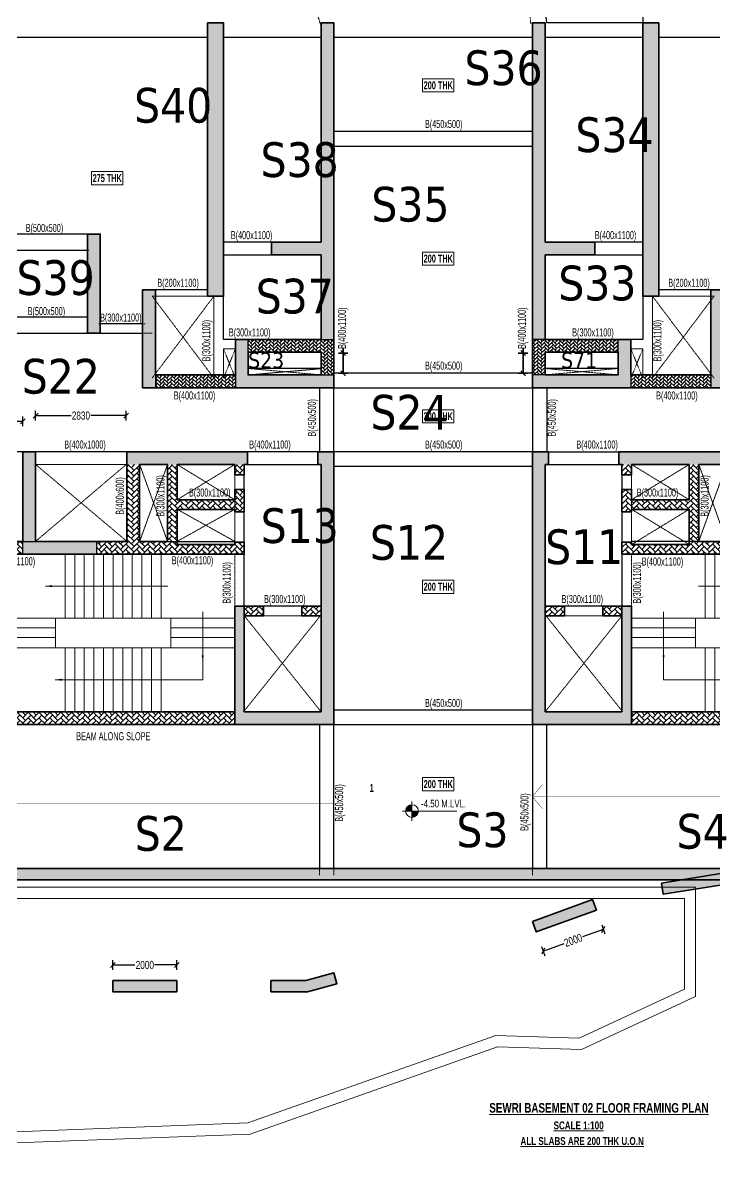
# Model space of a CAD drawing. Header units: millimetres. Extents: x -6 to 67277, y 15 to 62599.
# Drawn here: x 22309 to 43909, y 15 to 35704 of the extents above; entities that cross this region are included whole.
import ezdxf

# ---------------------------------------------------------------- set-up
doc = ezdxf.new("R2010")
doc.units = ezdxf.units.MM
doc.linetypes.add('HIDDEN', pattern=[0.375, 0.25, -0.125])
doc.linetypes.add('HIDDEN2', pattern=[0.1875, 0.125, -0.0625])
for name, color, linetype, lineweight in [('A-ANNO-DIMS', 8, 'Continuous', 15), ('A-DETL-MISC', 35, 'Continuous', 15), ('A-FLOR-IDEN', 11, 'Continuous', 9), ('A-HIDD-ABVE', 8, 'HIDDEN', 20), ('A-HIDD-BELW', 8, 'HIDDEN2', 20), ('G-____-____-DIMS', 7, 'Continuous', 9), ('G-____-____-TEXT', 6, 'Continuous', 9), ('G-ANNO-TEXT', 231, 'Continuous', 9), ('S-BEAM', 7, 'Continuous', 18), ('S-BEAM-IDEN', 2, 'Continuous', 9), ('S-COL HATCH', 9, 'Continuous', 0), ('S-COLS', 5, 'Continuous', 35)]:
    doc.layers.add(name, color=color, linetype=linetype, lineweight=lineweight)
doc.layers.add('changes', color=7, linetype='Continuous')
doc.styles.add('Dim.s & Anno.(Misc.)', font='ARIALN.TTF')
doc.styles.add('SOBHA', font='swisscl.ttf')
doc.styles.add('Swis721 LtCn BT', font='swisscl.ttf', dxfattribs={"width": 0.9, "height": 233.355162})
doc.styles.add('Swis721 LtCn BT_1', font='swisscl.ttf', dxfattribs={"height": 240})
doc.styles.add('Swis721 LtCn BT_2', font='swisscl.ttf', dxfattribs={"height": 244.992296})
doc.styles.add('Swis721 LtCn BT_B', font='', dxfattribs={"width": 0.9, "height": 246.918336})
doc.styles.get('Swis721 LtCn BT_B').set_extended_font_data('Swis721 LtCn BT', bold=True)
doc.dimstyles.new('A-GFC-100', dxfattribs={"dimscale": 100, "dimtxt": 1.75, "dimasz": 1.5, "dimexe": 1.5, "dimexo": 0, "dimgap": 1, "dimtad": 1, "dimdsep": 46, "dimtxsty": 'Dim.s & Anno.(Misc.)', "dimblk": 'ARCHTICK', "dimcen": 0, "dimdle": 1.5, "dimclrd": 256, "dimclre": 8, "dimclrt": 6, "dimazin": 2, "dimtfac": 1, "dimtix": 1, "dimtmove": 2, "dimatfit": 3, "dimfxl": 1, "dimtolj": 1, "dimlwd": -1, "dimlwe": 9, "dimarcsym": 0})
doc.dimstyles.new('S-100', dxfattribs={"dimscale": 100, "dimtxt": 2.5, "dimasz": 1.5, "dimexe": 1.5, "dimexo": 1.5, "dimgap": 0.1, "dimtad": 0, "dimdec": 0, "dimrnd": 0.0005, "dimzin": 0, "dimdsep": 46, "dimtxsty": 'SOBHA', "dimblk": 'OBLIQUE', "dimcen": 0.09, "dimclrd": 8, "dimclre": 8, "dimclrt": 6, "dimadec": 0, "dimazin": 0, "dimtfac": 1, "dimtdec": 0, "dimtofl": 0, "dimtmove": 0, "dimatfit": 3, "dimfxl": 1.5, "dimfxlon": 1, "dimtolj": 1, "dimtzin": 0, "dimlwd": -1, "dimlwe": -1, "dimarcsym": 0})
pattern_1 = [(45, (-31966103.18, 21022167.41), (0, 113.13708499), [240, -80]), (135, (-31966046.61, 21022223.98), (9e-15, 113.13708499), [240, -80])]
pattern_2 = [(45, (-31794446.85, 20683630.75), (0, 169.7056275), [360, -120]), (135, (-31794362, 20683715.6), (1e-14, 169.7056275), [360, -120])]
pattern_3 = [(45, (-31794446.85, 20735559.75), (0, 169.7056275), [360, -120]), (135, (-31794362, 20735644.6), (1e-14, 169.7056275), [360, -120])]
pattern_4 = [(45, (-31794446.854, 20735559.75), (0, 113.13708499), [240, -80]), (135, (-31794390.286, 20735616.32), (9e-15, 113.13708499), [240, -80])]

# ---------------------------------------------------------------- blocks, each defined once
blk = doc.blocks.new('_ARCHTICK')
at = {"color": 0, "linetype": 'ByBlock', "const_width": 0.15}
blk.add_lwpolyline([(-0.5, -0.5), (0.5, 0.5)], dxfattribs=at)
blk = doc.blocks.new('A$C31bf04c8')
at = {"layer": 'S-COL HATCH', "transparency": 33554687}
h = blk.add_hatch(color=256, dxfattribs=at)
h.dxf.hatch_style = 1
edge = h.paths.add_edge_path()
edge.add_line((-12645, -10575), (46760, -10575))
edge.add_line((46760, -10575), (50155, -10425))
edge.add_line((50155, -10425), (50155, 18362))
edge.add_arc((65983, 101151), 84288, 235.33184, 259.17631, ccw=False)
edge.add_arc((-8447, 268), 41200, 49.9962, 101.0852)
edge.add_line((-16368, 40699), (-15227, 21150))
edge.add_line((-15227, 21150), (-12645, 21150))
edge.add_line((-12645, 21150), (-12645, -10575))
edge = h.paths.add_edge_path(flags=16)
edge.add_line((-12295, -10225), (46752, -10225))
edge.add_line((46752, -10225), (49805, -10090))
edge.add_line((49805, -10090), (49805, 18073))
edge.add_arc((65983, 101151), 84638, 235.32076, 258.98032, ccw=False)
edge.add_arc((-8447, 268), 40850, 49.9733, 100.6568)
edge.add_line((-16001, 40413), (-14897, 21500))
edge.add_line((-14897, 21500), (-12295, 21500))
edge.add_line((-12295, 21500), (-12295, -10225))
h = blk.add_hatch(color=256, dxfattribs=at)
h.dxf.hatch_style = 1
h.paths.add_polyline_path([(25886, -10678), (25942, -11024), (27916, -10706), (27860, -10360)])
h = blk.add_hatch(color=256, dxfattribs=at)
h.dxf.hatch_style = 1
h.paths.add_polyline_path([(23855, -11522), (23735, -11193), (21855, -11874), (21974, -12203)])
h = blk.add_hatch(color=256, dxfattribs=at)
h.dxf.hatch_style = 1
h.paths.add_polyline_path([(15747, -13822), (15654, -13485), (14779, -13724), (13686, -13724), (13686, -14074), (14825, -14074)])
h = blk.add_hatch(color=256, dxfattribs=at)
h.dxf.hatch_style = 1
h.paths.add_polyline_path([(10745, -14074), (10745, -13724), (8745, -13724), (8745, -14074)])
at = {"layer": 'S-COLS', "elevation": 0}
blk.add_lwpolyline([(-12645, -10575), (46760, -10575), (50155, -10425), (50155, 18362, -0.104418), (18038, 31827, 0.226686), (-16368, 40699), (-15227, 21150), (-12645, 21150)], format="xyb", close=True, dxfattribs=at)
at = {"layer": 'S-COLS'}
blk.add_lwpolyline([(-12295, -10225), (46752, -10225), (49805, -10090), (49805, 18073, -0.103603), (17826, 31549, 0.224825), (-16001, 40413), (-14897, 21500), (-12295, 21500)], format="xyb", close=True, dxfattribs=at)
at = {"layer": 'S-COLS', "elevation": 0}
for points in [[(25886, -10678), (25942, -11024), (27916, -10706), (27860, -10360), (25886, -10678)], [(21855, -11874), (21974, -12203), (23855, -11522), (23735, -11193), (21855, -11874)], [(13686, -13724), (14779, -13724), (15654, -13485), (15747, -13822), (14825, -14074), (13686, -14074), (13686, -13724)]]:
    blk.add_lwpolyline(points, dxfattribs=at)
blk.add_lwpolyline([(8745, -13724), (10745, -13724), (10745, -14074), (8745, -14074)], close=True, dxfattribs=at)
blk = doc.blocks.new('Spot Elevations - M_Spot Elevation - Target Filled-23738-FIRST FLOOR  FRAMING PLAN _NTA_')
at = {"layer": 'G-____-____-DIMS'}
h = blk.add_hatch(color=256, dxfattribs=at)
edge = h.paths.add_edge_path(flags=0)
edge.add_line((0, 0), (-2, 0))
edge.add_arc((0, 0), 2, 90, 180, ccw=False)
edge.add_line((0, 2), (0, 0))
h = blk.add_hatch(color=256, dxfattribs=at)
edge = h.paths.add_edge_path(flags=0)
edge.add_line((0, 0), (2, 0))
edge.add_arc((0, 0), 2, 270, 360, ccw=False)
edge.add_line((0, -2), (0, 0))
for p, q in [((-3, 0), (14, 0)), ((0, -3), (0, 3))]:
    blk.add_line(p, q, dxfattribs=at)
blk.add_circle((0, 0), 2, dxfattribs=at)
blk = doc.blocks.new('_OBLIQUE')
at = {"color": 0, "linetype": 'ByBlock'}
blk.add_line((-0.5, -0.5), (0.5, 0.5), dxfattribs=at)
blk = doc.blocks.new('*D28')
at = {"layer": 'Defpoints', "color": 0, "transparency": 16777216}
for p in [(31629, 25388), (32318, 25388), (31929, 24755)]:
    blk.add_point(p, dxfattribs=at)
at = {"layer": 'S-COLS', "color": 8, "transparency": 16777216}
for p, q in [((32168, 25388), (32468, 25388)), ((32318, 25388), (32318, 25538)), ((32318, 24755), (32318, 25388)), ((32168, 24755), (32468, 24755))]:
    blk.add_line(p, q, dxfattribs=at)
at = {"layer": 'S-COLS', "color": 8, "transparency": 16777216, "xscale": 150, "yscale": 150, "zscale": 150}
for p, rotation in [((32318, 25388), 90), ((32318, 24755), 270)]:
    blk.add_blockref('_OBLIQUE', p, dxfattribs=dict(at, rotation=rotation))
at = {"layer": 'S-COLS', "color": 6, "transparency": 16777216, "insert": (32318, 26165), "char_height": 250, "attachment_point": 5, "rotation": 90, "style": 'SOBHA'}
blk.add_mtext('\\A1;{\\W0.8;\\C2;B(400x1100)}', dxfattribs=at)
blk = doc.blocks.new('*D29')
at = {"layer": 'Defpoints', "color": 0, "transparency": 16777216}
for p in [(37939, 25388), (38629, 25388), (38329, 24755)]:
    blk.add_point(p, dxfattribs=at)
at = {"layer": 'S-COLS', "color": 8, "transparency": 16777216}
for p, q in [((38089, 25388), (37789, 25388)), ((37939, 25388), (37939, 25538)), ((37939, 24755), (37939, 25388)), ((38089, 24755), (37789, 24755))]:
    blk.add_line(p, q, dxfattribs=at)
at = {"layer": 'S-COLS', "color": 8, "transparency": 16777216, "xscale": 150, "yscale": 150, "zscale": 150}
for p, rotation in [((37939, 25388), 90), ((37939, 24755), 270)]:
    blk.add_blockref('_OBLIQUE', p, dxfattribs=dict(at, rotation=rotation))
at = {"layer": 'S-COLS', "color": 6, "transparency": 16777216, "insert": (37939, 26165), "char_height": 250, "attachment_point": 5, "rotation": 90, "style": 'SOBHA'}
blk.add_mtext('\\A1;{\\W0.8;\\C2;B(400x1100)}', dxfattribs=at)
blk = doc.blocks.new('A$C0921b736')
at = {"layer": 'S-COL HATCH', "transparency": 33554687}
h = blk.add_hatch(color=256, dxfattribs=at)
h.dxf.hatch_style = 1
h.paths.add_polyline_path([(19575, 14135), (20075, 14135), (20075, 22675), (19575, 22675)])
h = blk.add_hatch(color=256, dxfattribs=at)
h.dxf.hatch_style = 1
h.paths.add_polyline_path([(23525, 22675), (23125, 22675), (23125, 15825), (21575, 15825), (21575, 15425), (23125, 15425), (23125, 12785), (23525, 12785)])
h = blk.add_hatch(color=256, dxfattribs=at)
h.dxf.hatch_style = 1
h.paths.add_polyline_path([(29725, 12785), (30125, 12785), (30125, 15425), (31675, 15425), (31675, 15825), (30125, 15825), (30125, 22675), (29725, 22675)])
h = blk.add_hatch(color=256, dxfattribs=at)
h.dxf.hatch_style = 1
h.paths.add_polyline_path([(33675, 14135), (33175, 14135), (33175, 22675), (33675, 22675)])
h = blk.add_hatch(color=256, dxfattribs=at)
h.dxf.hatch_style = 1
h.paths.add_polyline_path([(15825, 12975), (16225, 12975), (16225, 16075), (15825, 16075)])
h = blk.add_hatch(color=256, dxfattribs=at)
h.dxf.hatch_style = 1
h.paths.add_polyline_path([(17945, 14335), (17545, 14335), (17545, 11275), (17945, 11275), (17945, 11675)])
h = blk.add_hatch(color=256, dxfattribs=at)
h.dxf.hatch_style = 1
h.paths.add_polyline_path([(35305, 11675), (35305, 11275), (35705, 11275), (35705, 14335), (35305, 14335)])
h = blk.add_hatch(color=256, dxfattribs=at)
h.dxf.hatch_style = 1
h.paths.add_polyline_path([(23525, 11275), (23525, 11675), (23125, 11675), (20845, 11675), (20845, 12385), (20845, 12785), (20445, 12785), (20445, 11675), (20445, 11275)])
at = {"layer": 'S-COL HATCH'}
h = blk.add_hatch(dxfattribs=at)
h.set_pattern_fill('AR-HBONE', color=256, scale=20)
h.set_pattern_definition(pattern_4)
h.paths.add_polyline_path([(23125, 12385), (23125, 11692), (23125, 11692), (23125, 11675), (23525, 11675), (23525, 12785), (20845, 12785), (20845, 12485), (20845, 12385)])
at = {"layer": 'S-COL HATCH', "transparency": 33554687}
h = blk.add_hatch(color=256, dxfattribs=at)
h.dxf.hatch_style = 1
h.paths.add_polyline_path([(32805, 11275), (32805, 11675), (32805, 12785), (32405, 12785), (32405, 12385), (32405, 11675), (30125, 11675), (29725, 11675), (29725, 11275)])
at = {"layer": 'S-COL HATCH'}
h = blk.add_hatch(dxfattribs=at)
h.set_pattern_fill('AR-HBONE', color=256, scale=20)
h.set_pattern_definition(pattern_4)
h.paths.add_polyline_path([(30125, 12385), (30125, 11692), (30125, 11692), (30125, 11675), (29725, 11675), (29725, 12785), (32405, 12785), (32405, 12485), (32405, 12385)])
h = blk.add_hatch(dxfattribs=at)
h.set_pattern_fill('AR-HBONE', color=256, scale=20)
h.set_pattern_definition(pattern_1)
h.paths.add_polyline_path([(20445, 11275), (20445, 11675), (17945, 11675), (17945, 11275)])
h = blk.add_hatch(dxfattribs=at)
h.set_pattern_fill('AR-HBONE', color=256, scale=20)
h.set_pattern_definition(pattern_1)
h.paths.add_polyline_path([(35305, 11275), (35305, 11675), (32805, 11675), (32805, 11275)])
at = {"layer": 'S-COL HATCH', "transparency": 33554687}
h = blk.add_hatch(color=256, dxfattribs=at)
h.dxf.hatch_style = 1
h.paths.add_polyline_path([(13805, 9275), (14205, 9275), (14205, 6475), (13805, 6475)])
h = blk.add_hatch(color=256, dxfattribs=at)
h.dxf.hatch_style = 1
h.paths.add_polyline_path([(17055, 9275), (20825, 9275), (20825, 8875), (17055, 8875)])
h = blk.add_hatch(color=256, dxfattribs=at)
h.dxf.hatch_style = 1
h.paths.add_polyline_path([(20725, 4450), (20425, 4450), (20425, 1150), (20425, 750), (23125, 750), (23525, 750), (23525, 1150), (23525, 1150), (23525, 9275), (23025, 9275), (23025, 8875), (23125, 8875), (23125, 1150), (23125, 1150), (20725, 1150), (20725, 1150)])
h = blk.add_hatch(color=256, dxfattribs=at)
h.dxf.hatch_style = 1
h.paths.add_polyline_path([(32525, 4450), (32825, 4450), (32825, 1150), (32825, 750), (30125, 750), (29725, 750), (29725, 1150), (29725, 1150), (29725, 9275), (30225, 9275), (30225, 8875), (30125, 8875), (30125, 1150), (30125, 1150), (32525, 1150), (32525, 1150)])
h = blk.add_hatch(color=256, dxfattribs=at)
h.dxf.hatch_style = 1
h.paths.add_polyline_path([(36195, 9275), (32425, 9275), (32425, 8875), (36195, 8875)])
at = {"layer": 'S-COL HATCH'}
h = blk.add_hatch(dxfattribs=at)
h.set_pattern_fill('AR-HBONE', color=256, scale=30)
h.set_pattern_definition(pattern_3)
h.paths.add_polyline_path([(18325, 8875), (18625, 8875), (18625, 7775), (20425, 7775), (20425, 8100), (20725, 8100), (20725, 7398), (20425, 7398), (20425, 7475), (18625, 7475), (18625, 6375), (20425, 6375), (20425, 6453), (20725, 6453), (20725, 6075), (16105, 6075), (16105, 6475), (18325, 6475)])
h = blk.add_hatch(dxfattribs=at)
h.set_pattern_fill('AR-HBONE', color=256, scale=30)
h.set_pattern_definition(pattern_3)
h.paths.add_polyline_path([(17055, 6475), (17455, 6475), (17455, 8875), (17055, 8875)])
h = blk.add_hatch(dxfattribs=at)
h.set_pattern_fill('AR-HBONE', color=256, scale=30)
h.set_pattern_definition(pattern_3)
h.paths.add_polyline_path([(20425, 8875), (20725, 8875), (20725, 8550), (20425, 8550)])
h = blk.add_hatch(dxfattribs=at)
h.set_pattern_fill('AR-HBONE', color=256, scale=30)
h.set_pattern_definition(pattern_3)
h.paths.add_polyline_path([(34925, 8875), (34625, 8875), (34625, 7775), (32825, 7775), (32825, 8100), (32525, 8100), (32525, 7398), (32825, 7398), (32825, 7475), (34625, 7475), (34625, 6375), (32825, 6375), (32825, 6453), (32525, 6453), (32525, 6075), (37145, 6075), (37145, 6475), (34925, 6475)])
h = blk.add_hatch(dxfattribs=at)
h.set_pattern_fill('AR-HBONE', color=256, scale=30)
h.set_pattern_definition(pattern_3)
h.paths.add_polyline_path([(32825, 8875), (32525, 8875), (32525, 8550), (32825, 8550)])
h = blk.add_hatch(dxfattribs=at)
h.set_pattern_fill('AR-HBONE', color=256, scale=30)
h.set_pattern_definition(pattern_3)
h.paths.add_polyline_path([(13805, 6475), (12825, 6475), (12825, 6075), (13805, 6075)])
at = {"layer": 'S-COL HATCH', "transparency": 33554687}
h = blk.add_hatch(color=256, dxfattribs=at)
h.dxf.hatch_style = 1
h.paths.add_polyline_path([(13805, 6475), (16105, 6475), (16105, 6075), (13805, 6075)])
at = {"layer": 'S-COL HATCH'}
h = blk.add_hatch(dxfattribs=at)
h.set_pattern_fill('AR-HBONE', color=256, scale=30)
h.set_pattern_definition(pattern_2)
h.paths.add_polyline_path([(21325, 4150), (21325, 4450), (20725, 4450), (20725, 4150)])
h.paths.add_polyline_path([(23125, 4150), (23125, 4450), (22525, 4450), (22525, 4150)])
h = blk.add_hatch(dxfattribs=at)
h.set_pattern_fill('AR-HBONE', color=256, scale=30)
h.set_pattern_definition(pattern_2)
h.paths.add_polyline_path([(32525, 4150), (32525, 4450), (31925, 4450), (31925, 4150)])
h.paths.add_polyline_path([(30725, 4150), (30725, 4450), (30125, 4450), (30125, 4150)])
h = blk.add_hatch(dxfattribs=at)
h.set_pattern_fill('AR-HBONE', color=256, scale=30)
h.set_pattern_definition(pattern_3)
h.paths.add_polyline_path([(12825, 1150), (20425, 1150), (20425, 750), (12825, 750)])
h = blk.add_hatch(dxfattribs=at)
h.set_pattern_fill('AR-HBONE', color=256, scale=30)
h.set_pattern_definition(pattern_3)
h.paths.add_polyline_path([(40425, 1150), (32825, 1150), (32825, 750), (40425, 750)])
at = {"layer": 'changes'}
for p, q in [((20845, 12385), (20845, 12785)), ((23125, 12785), (23525, 12785)), ((30125, 12785), (29725, 12785)), ((32405, 12385), (32405, 12785)), ((17945, 11675), (17945, 11275)), ((20445, 11675), (20445, 11275)), ((23125, 11675), (23525, 11675)), ((30125, 11675), (29725, 11675)), ((32805, 11675), (32805, 11275)), ((35305, 11675), (35305, 11275))]:
    blk.add_line(p, q, dxfattribs=at)
blk.add_lwpolyline([(13805, 6475), (16105, 6475), (16105, 6075), (13805, 6075)], close=True, dxfattribs=at)
at = {"layer": 'S-COLS'}
for p, q in [((20425, 4450), (20425, 1150)), ((20725, 4450), (20725, 1150)), ((32525, 4450), (32525, 1150)), ((32825, 4450), (32825, 1150)), ((20425, 1150), (20425, 750)), ((32825, 1150), (32825, 750))]:
    blk.add_line(p, q, dxfattribs=at)
for points in [[(23525, 11275), (23525, 22675), (23125, 22675), (23125, 15825), (21575, 15825), (21575, 15425), (23125, 15425), (23125, 12785), (20445, 12785), (20445, 11675), (17945, 11675), (17945, 14335), (17545, 14335), (17545, 11275), (23525, 11275)], [(29725, 11275), (29725, 22675), (30125, 22675), (30125, 15825), (31675, 15825), (31675, 15425), (30125, 15425), (30125, 12785), (32805, 12785), (32805, 11675), (35305, 11675), (35305, 14335), (35705, 14335), (35705, 11275), (29725, 11275)], [(17055, 9275), (20825, 9275), (20825, 8875), (20725, 8875), (20725, 8550), (20425, 8550), (20425, 8875), (19525, 8875), (18625, 8875), (18625, 7775), (20425, 7775), (20425, 8100), (20725, 8100), (20725, 7398), (20425, 7398), (20425, 7475), (18625, 7475), (18625, 6375), (19525, 6375), (20425, 6375), (20425, 6453), (20725, 6453), (20725, 6075), (18625, 6075), (18625, 6075), (7471, 6075)], [(10955, 9275), (10955, 6475), (13805, 6475), (13805, 9275)], [(13805, 9275), (14205, 9275)], [(14205, 9275), (14205, 6475), (17055, 6475), (17055, 9275)], [(23525, 1150), (23525, 9275), (23025, 9275), (23025, 8875), (23125, 8875), (23125, 1150), (20725, 1150)], [(29725, 1150), (29725, 9275), (30225, 9275), (30225, 8875), (30125, 8875), (30125, 1150), (32525, 1150)], [(36195, 9275), (32425, 9275), (32425, 8875), (32525, 8875), (32525, 8550), (32825, 8550), (32825, 8875), (33725, 8875), (34625, 8875), (34625, 7775), (32825, 7775), (32825, 8100), (32525, 8100), (32525, 7398), (32825, 7398), (32825, 7475), (34625, 7475), (34625, 6375), (33725, 6375), (32825, 6375), (32825, 6453), (32525, 6453), (32525, 6075), (34625, 6075), (34625, 6075), (45779, 6075)], [(20725, 4150), (21325, 4150), (21325, 4450), (20425, 4450)], [(23125, 4150), (22525, 4150), (22525, 4450), (23125, 4450)], [(30125, 4150), (30725, 4150), (30725, 4450), (30125, 4450)], [(32525, 4150), (31925, 4150), (31925, 4450), (32825, 4450)], [(20425, 1150), (12825, 1150), (12825, 750), (23125, 750)], [(23125, 750), (23125, 750), (23525, 750), (23525, 1150)], [(30125, 750), (30125, 750), (29725, 750), (29725, 1150)], [(32825, 1150), (40425, 1150), (40425, 750), (30125, 750)]]:
    blk.add_lwpolyline(points, dxfattribs=at)
for points in [[(19575, 14135), (20075, 14135), (20075, 22675), (19575, 22675)], [(33675, 14135), (33175, 14135), (33175, 22675), (33675, 22675)], [(23125, 12385), (20845, 12385), (20845, 11675), (23125, 11675)], [(30125, 12385), (32405, 12385), (32405, 11675), (30125, 11675)], [(17455, 6475), (18325, 6475), (18325, 8875), (17455, 8875)], [(35795, 6475), (34925, 6475), (34925, 8875), (35795, 8875)]]:
    blk.add_lwpolyline(points, close=True, dxfattribs=at)
at = {"layer": 'S-COLS', "elevation": 0}
blk.add_lwpolyline([(15825, 16075), (16225, 16075), (16225, 12975), (15825, 12975)], close=True, dxfattribs=at)
blk = doc.blocks.new('*D32')
at = {"layer": 'changes', "color": 8, "transparency": 16777216}
for p, q in [((19459, 23104), (19459, 23404)), ((19459, 23254), (20577, 23254)), ((22309, 23254), (21190, 23254)), ((22309, 23104), (22309, 23404))]:
    blk.add_line(p, q, dxfattribs=at)
at = {"layer": 'Defpoints', "color": 0, "transparency": 16777216}
for p in [(22309, 23254), (19459, 21905), (22309, 21905)]:
    blk.add_point(p, dxfattribs=at)
at = {"layer": 'changes', "color": 8, "transparency": 16777216, "xscale": 150, "yscale": 150, "zscale": 150, "rotation": 180}
blk.add_blockref('_OBLIQUE', (19459, 23254), dxfattribs=at)
at = {"layer": 'changes', "color": 8, "transparency": 16777216, "xscale": 150, "yscale": 150, "zscale": 150}
blk.add_blockref('_OBLIQUE', (22309, 23254), dxfattribs=at)
at = {"layer": 'changes', "color": 6, "transparency": 16777216, "insert": (20884, 23254), "char_height": 250, "attachment_point": 5, "style": 'SOBHA'}
blk.add_mtext('\\A1;2850', dxfattribs=at)
blk = doc.blocks.new('*D33')
at = {"layer": 'changes', "color": 8, "transparency": 16777216}
for p, q in [((22709, 23283), (22709, 23583)), ((25539, 23283), (25539, 23583)), ((22709, 23433), (23817, 23433)), ((25539, 23433), (24430, 23433))]:
    blk.add_line(p, q, dxfattribs=at)
at = {"layer": 'Defpoints', "color": 0, "transparency": 16777216}
for p in [(25539, 23433), (22709, 21905), (25539, 21905)]:
    blk.add_point(p, dxfattribs=at)
at = {"layer": 'changes', "color": 8, "transparency": 16777216, "xscale": 150, "yscale": 150, "zscale": 150}
for p, rotation in [((22709, 23433), 180.000076024741), ((25539, 23433), 7.60247410593e-05)]:
    blk.add_blockref('_OBLIQUE', p, dxfattribs=dict(at, rotation=rotation))
at = {"layer": 'changes', "color": 6, "transparency": 16777216, "insert": (24124, 23433), "char_height": 250, "attachment_point": 5, "rotation": 0.0001, "style": 'SOBHA'}
blk.add_mtext('\\A1;2830', dxfattribs=at)
blk = doc.blocks.new('*D38')
at = {"layer": 'changes', "color": 8, "transparency": 16777216}
for p, q in [((25120, 6119), (25120, 6419)), ((25120, 6269), (25813, 6269)), ((27120, 6269), (26426, 6269)), ((27120, 6119), (27120, 6419))]:
    blk.add_line(p, q, dxfattribs=at)
at = {"layer": 'Defpoints', "color": 0, "transparency": 16777216}
for p in [(25120, 6269), (25120, 5781), (27120, 5781)]:
    blk.add_point(p, dxfattribs=at)
at = {"layer": 'changes', "color": 8, "transparency": 16777216, "xscale": 150, "yscale": 150, "zscale": 150, "rotation": 180}
blk.add_blockref('_OBLIQUE', (25120, 6269), dxfattribs=at)
at = {"layer": 'changes', "color": 8, "transparency": 16777216, "xscale": 150, "yscale": 150, "zscale": 150}
blk.add_blockref('_OBLIQUE', (27120, 6269), dxfattribs=at)
at = {"layer": 'changes', "color": 6, "transparency": 16777216, "insert": (26120, 6269), "char_height": 250, "attachment_point": 5, "style": 'SOBHA'}
blk.add_mtext('\\A1;2000', dxfattribs=at)
blk = doc.blocks.new('*D39')
at = {"layer": 'changes', "color": 8, "transparency": 16777216}
for p, q in [((40395, 7523), (40497, 7241)), ((40446, 7382), (39794, 7146)), ((38515, 6842), (38617, 6560)), ((38566, 6701), (39218, 6937))]:
    blk.add_line(p, q, dxfattribs=at)
at = {"layer": 'Defpoints', "color": 0, "transparency": 16777216}
for p in [(40229, 7983, 0), (38348, 7302, 0), (40446, 7382)]:
    blk.add_point(p, dxfattribs=at)
at = {"layer": 'changes', "color": 8, "transparency": 16777216, "xscale": 150, "yscale": 150, "zscale": 150}
for p, rotation in [((40446, 7382), 19.90656168055465), ((38566, 6701), 199.9065616805546)]:
    blk.add_blockref('_OBLIQUE', p, dxfattribs=dict(at, rotation=rotation))
at = {"layer": 'changes', "color": 6, "transparency": 16777216, "insert": (39506, 7042), "char_height": 250, "attachment_point": 5, "rotation": 19.9066, "style": 'SOBHA'}
blk.add_mtext('\\A1;2000', dxfattribs=at)
blk = doc.blocks.new('A$C40398dd4')
at = {"layer": 'A-ANNO-DIMS', "ltscale": 500, "elevation": 0}
blk.add_lwpolyline([(5810, 1000), (6600, 1000), (6600, 1565)], dxfattribs=at)
at = {"layer": 'A-DETL-MISC'}
for p, q in [((2300, 4925), (2300, 2925)), ((2600, 4925), (2600, 2925)), ((2900, 4925), (2900, 2925)), ((3200, 4925), (3200, 2925)), ((3500, 4925), (3500, 2925)), ((3800, 4925), (3800, 2925)), ((4100, 4925), (4100, 2925)), ((4400, 4925), (4400, 2925)), ((4700, 4925), (4700, 2925)), ((5000, 4925), (5000, 2925)), ((5300, 4925), (5300, 2925)), ((2300, 0), (2300, 2000)), ((2600, 0), (2600, 2000)), ((2900, 0), (2900, 2000)), ((3200, 0), (3200, 2000)), ((3500, 0), (3500, 2000)), ((3800, 0), (3800, 2000)), ((4100, 0), (4100, 2000)), ((4400, 0), (4400, 2000)), ((4700, 0), (4700, 2000)), ((5000, 0), (5000, 2000)), ((5300, 0), (5300, 2000))]:
    blk.add_line(p, q, dxfattribs=at)
for points in [[(2000, 2925), (0, 2925)], [(5600, 2925), (7600, 2925)], [(2000, 2625), (0, 2625)], [(5600, 2625), (7600, 2625)], [(2000, 2325), (0, 2325)], [(5600, 2325), (7600, 2325)]]:
    blk.add_lwpolyline(points, dxfattribs=at)
blk.add_lwpolyline([(5600, 2925), (5600, 2000), (2000, 2000), (2000, 2925)], close=True, dxfattribs=at)
at = {"layer": 'A-DETL-MISC', "elevation": 0}
for points in [[(2000, 2000), (0, 2000)], [(5600, 2000), (7600, 2000)]]:
    blk.add_lwpolyline(points, dxfattribs=at)
at = {"layer": 'A-ANNO-DIMS', "ltscale": 500}
for points in [[(1688, 3925), (5510, 3925)], [(6600, 1565), (6600, 3126)], [(1988, 1000), (5810, 1000)]]:
    blk.add_leader(points, dimstyle='A-GFC-100', override={"dimasz": 2, "dimtad": 0, "dimfxl": 0.18, "dimarcsym": 1}, dxfattribs=at)

msp = doc.modelspace()

# ---------------------------------------------------------------- linework, layer by layer
at = {"layer": 'A-FLOR-IDEN', "color": 8, "elevation": 0, "flags": 128}
for points in [[(35777.9, 33955.9), (35777.9, 33544), (34800.4, 33544), (34800.4, 33955.9)], [(24456.6, 31055.6), (24456.6, 30643.8), (25434.1, 30643.8), (25434.1, 31055.6)], [(35777.9, 28541.6), (35777.9, 28129.7), (34800.4, 28129.7), (34800.4, 28541.6)], [(35777.9, 23615.8), (35777.9, 23204), (34800.4, 23204), (34800.4, 23615.8)], [(35777.9, 18288.4), (35777.9, 17876.5), (34800.4, 17876.5), (34800.4, 18288.4)], [(35777.9, 12123), (35777.9, 11711.2), (34800.4, 11711.2), (34800.4, 12123)]]:
    msp.add_lwpolyline(points, close=True, dxfattribs=at)
at = {"layer": 'A-HIDD-ABVE', "linetype": 'HIDDEN'}
for p, q in [((26348.7, 27165.2, 0), (28278.7, 24605.2, 0)), ((26348.7, 24605.2, 0), (28278.7, 27165.2, 0)), ((43908.7, 27165.2, 0), (41978.7, 24605.2, 0)), ((43908.7, 24605.2, 0), (41978.7, 27165.2, 0)), ((28578.7, 25515.2, 0), (28948.7, 24605.2, 0)), ((28578.7, 24605.2, 0), (28948.7, 25515.2, 0)), ((41678.7, 25515.2, 0), (41308.7, 24605.2, 0)), ((41678.7, 24605.2, 0), (41308.7, 25515.2, 0)), ((29348.7, 24905.4, 0), (31628.7, 24705.2, 0)), ((40908.7, 24905.4, 0), (38628.7, 24705.2, 0)), ((40908.7, 24705.2, 0), (38628.7, 24905.4, 0)), ((22708.7, 21905.2, 0), (25558.7, 19505.2, 0)), ((22708.7, 19505.2, 0), (25538.7, 21905.2, 0)), ((25958.7, 21905.2, 0), (26828.7, 19505.2, 0)), ((25958.7, 19505.2, 0), (26828.7, 21905.2, 0)), ((27128.7, 21905.2, 0), (28928.7, 20805.2, 0)), ((27128.7, 20805.2, 0), (28928.7, 21905.2, 0)), ((43128.7, 21905.2, 0), (41328.7, 20805.2, 0)), ((43128.7, 20805.2, 0), (41328.7, 21905.2, 0)), ((44298.7, 21905.2, 0), (43428.7, 19505.2, 0)), ((44298.7, 19505.2, 0), (43428.7, 21905.2, 0)), ((27128.7, 19504.1, 0), (28928.7, 20505.2, 0)), ((27128.7, 20505.2, 0), (28928.7, 19504.1, 0)), ((43128.7, 19405.2, 0), (41328.7, 20505.2, 0)), ((43128.7, 20505.2, 0), (41328.7, 19405.2, 0)), ((31604.6, 17180, 0), (29204.6, 14180, 0)), ((29228.7, 17180, 0), (31628.7, 14180, 0)), ((41028.7, 17180, 0), (38628.7, 14180, 0)), ((38652.8, 17180, 0), (41052.8, 14180, 0))]:
    msp.add_line(p, q, dxfattribs=at)
at = {"layer": 'A-HIDD-BELW', "color": 4, "linetype": 'ByBlock', "ltscale": 500}
for p, q in [((43328.5, 8700.4, 0), (3189.2, 8700.4, 0)), ((43328.5, 5286.6, 0), (43328.5, 8700.4, 0)), ((42978.5, 8350.4, 0), (3561.5, 8350.4, 0)), ((42978.5, 5509.9, 0), (42978.5, 8350.4, 0)), ((39695.7, 3983.5, 0), (42978.5, 5509.9, 0)), ((39768.1, 3631.2, 0), (43328.5, 5286.6, 0)), ((29342.9, 1332.3, 0), (37087.5, 4061.6, 0)), ((37087.5, 4061.6, 0), (39695.7, 3983.5, 0)), ((29409.2, 984.6, 0), (37142.3, 3709.8, 0)), ((37142.3, 3709.8, 0), (39768.1, 3631.2, 0)), ((3713.2, 365, 0), (29342.9, 1332.3, 0)), ((3726.4, 15.2, 0), (29409.2, 984.6, 0))]:
    msp.add_line(p, q, dxfattribs=at)
at = {"layer": 'changes'}
for p, q in [((29348.7, 24705.2, 0), (31628.7, 24905.4, 0)), ((26828.7, 19504.1, 0), (28928.7, 19504.1, 0)), ((43428.7, 19504.1, 0), (41328.7, 19504.1, 0))]:
    msp.add_line(p, q, dxfattribs=at)
at = {"layer": 'changes', "color": 1, "elevation": 0}
msp.add_lwpolyline([(37976.3, 41855.2), (41671.1, 41855.2), (41678.7, 35705.2), (38680.5, 35704.1), (37976.3, 41855.2)], dxfattribs=at)
for points in [[(21528.7, 35255.2), (28078.7, 35255.2), (28078.7, 27365.2), (26048.7, 27364.1), (26048.7, 26305.2), (24728.7, 26305.2), (24728.7, 29104.1), (21528.7, 29105.2)], [(28578.8, 35255.2), (31628.7, 35255.2), (31628.7, 28854.1), (28578.8, 28854.1)], [(32028.7, 35255.2), (38228.7, 35255.2), (38228.7, 32305.2), (32028.7, 32305.2)], [(38628.7, 35255.2), (41678.7, 35255.2), (41678.7, 28855.2), (38628.7, 28855.2)], [(42178.7, 35255.2), (48728.7, 35255.2), (48728.7, 29105.2), (45528.7, 29104.1), (45528.7, 26305.2), (44208.7, 26305.2), (44208.7, 27364.1), (42178.7, 27365.2)], [(32028.7, 31855.2), (38228.7, 31855.2), (38228.7, 24755.2), (32028.7, 24755.2)], [(21528.7, 28605.2), (24328.7, 28605.2), (24328.7, 26505.2), (21528.7, 26505.2)], [(28578.7, 28455.2), (31628.7, 28455.2), (31628.7, 25814.1), (28578.7, 25814.1)], [(38628.7, 28454.1), (41678.7, 28454.1), (41678.7, 25814.1), (38628.7, 25814.1)], [(18678.7, 26005.2), (26048.7, 26005.2), (26048.7, 24304.1), (31578.7, 24305.2), (31578.7, 22305.2), (16274.4, 22305.2), (16274.4, 24305.2), (18678.7, 24305.2)], [(38678.7, 24305.2), (38678.7, 22305.2), (53983.1, 22305.2), (53983.1, 24304.1), (51578.7, 24304.1), (51578.7, 26005.2), (44208.7, 26005.2), (44208.7, 24304.1)], [(29348.7, 25414.1), (31628.7, 25414.1), (31628.7, 24905.4), (29348.7, 24905.4)], [(38628.7, 25414.1), (40908.7, 25414.1), (40908.7, 24905.4), (38628.7, 24905.4)], [(32028.7, 24304.1), (38228.7, 24304.1), (38228.7, 22305.2), (32028.7, 22305.2)], [(29228.7, 21905.2), (31628.7, 21905.2), (31628.7, 17478.9), (29228.7, 17478.9)], [(32028.7, 21855.2), (38228.7, 21855.2), (38228.7, 14230), (32028.7, 14230)], [(38628.7, 21904.1), (41028.7, 21904.1), (41028.7, 17480), (38628.7, 17480)], [(9028.7, 13780), (31578.7, 13780), (31578.7, 9280), (9028.7, 9280)], [(32028.7, 13778.9), (38228.7, 13778.9), (38228.7, 9280), (32028.7, 9280)], [(38678.7, 13778.9), (61228.7, 13778.9), (61228.7, 9285.7), (38678.7, 9285.7)]]:
    msp.add_lwpolyline(points, close=True, dxfattribs=at)
at = {"layer": 'S-BEAM', "linetype": 'HIDDEN'}
for p, q in [((29689.4, 41855.2, 0), (31613.8, 35638.7, 0)), ((38180.4, 35676.8, 0), (37473.1, 41855.2, 0)), ((28078.7, 35255.2, 0), (21528.7, 35255.2, 0)), ((28578.8, 35255.2, 0), (31628.7, 35255.2)), ((38228.7, 35255.3, 0), (32028.7, 35255.2)), ((41678.7, 35255.2, 0), (38628.7, 35255.2)), ((42178.8, 35255.2, 0), (48728.7, 35255.2, 0)), ((38228.7, 32305.2, 0), (32028.7, 32305.2, 0)), ((38228.7, 31855.2, 0), (32028.7, 31855.2, 0)), ((24378.7, 29105.2, 0), (21528.7, 29105.2, 0)), ((24378.7, 28605.2, 0), (21528.7, 28605.2, 0)), ((30078.7, 28855.2, 0), (28578.7, 28855.2, 0)), ((40178.7, 28855.2, 0), (41678.7, 28855.2, 0)), ((30078.7, 28455.2, 0), (28578.7, 28455.2, 0)), ((40178.7, 28455.2, 0), (41678.7, 28455.2, 0)), ((26348.7, 27365.2, 0), (28078.7, 27365.2, 0)), ((28578.7, 27165.2, 0), (28578.7, 25815.2, 0)), ((41678.7, 27165.2, 0), (41678.7, 25815.2, 0)), ((43908.7, 27365.2, 0), (42178.7, 27365.2, 0)), ((21528.7, 26505.2, 0), (24328.7, 26505.2, 0)), ((24678.7, 26305.2, 0), (26131.1, 26305.2, 0)), ((18678.7, 26005.2, 0), (26348.7, 26005.2, 0)), ((28578.7, 25815.2, 0), (28948.7, 25815.2, 0)), ((41678.7, 25815.2, 0), (41308.7, 25815.2, 0)), ((32028.7, 24755.2, 0), (38228.7, 24755.2, 0)), ((31578.7, 24305.2, 0), (31578.7, 22305.2, 0)), ((32028.7, 24305.2, 0), (32028.7, 22305.2, 0)), ((32028.7, 24305.2, 0), (38228.7, 24305.2, 0)), ((38228.7, 24305.2, 0), (38228.7, 22305.2, 0)), ((38678.7, 24305.2, 0), (38678.7, 22305.2, 0)), ((22708.7, 22305.2, 0), (25558.7, 22305.2, 0)), ((29328.8, 22305.2, 0), (31528.7, 22305.2, 0)), ((32028.7, 22305.2, 0), (38228.7, 22305.2, 0)), ((40928.7, 22305.2, 0), (38728.8, 22305.2, 0)), ((29228.7, 19482.7, 0), (29228.7, 21905.2, 0)), ((29328.8, 21905.2, 0), (31528.7, 21905.2, 0)), ((32028.7, 21855.2, 0), (38228.7, 21855.2, 0)), ((40928.7, 21905.2, 0), (38728.8, 21905.2, 0)), ((41028.7, 19482.7, 0), (41028.7, 21905.2, 0)), ((28928.7, 17480, 0), (28928.7, 19105.2, 0)), ((29228.7, 17480, 0), (29228.7, 19105.2, 0)), ((41028.7, 17480, 0), (41028.7, 19105.2, 0)), ((41328.7, 17480, 0), (41328.7, 19105.2, 0)), ((29828.7, 17480, 0), (31028.7, 17480, 0)), ((40428.7, 17480, 0), (39228.7, 17480, 0)), ((32028.7, 14230, 0), (38228.7, 14230, 0)), ((31578.7, 13780, 0), (31578.7, 9080, 0)), ((32028.7, 13780, 0), (38228.7, 13780, 0)), ((32028.7, 13780, 0), (32028.7, 9080, 0)), ((38228.7, 13780, 0), (38228.7, 9080, 0)), ((38678.7, 13780, 0), (38678.7, 9280, 0)), ((38678.7, 7421.7, 0), (38678.7, 7417.2, 0))]:
    msp.add_line(p, q, dxfattribs=at)
at = {"layer": 'S-BEAM'}
for p, q in [((26348.7, 27165.2, 0), (28078.7, 27165.2, 0)), ((28278.7, 27165.2, 0), (28278.7, 24605.2, 0)), ((41978.7, 27165.2, 0), (41978.7, 24605.2, 0)), ((43908.7, 27165.2, 0), (42178.7, 27165.2, 0)), ((28578.7, 25515.2, 0), (28578.7, 24605.2, 0)), ((28578.7, 25515.2, 0), (28948.7, 25515.2, 0)), ((41678.7, 25515.2, 0), (41308.7, 25515.2, 0)), ((41678.7, 25515.2, 0), (41678.7, 24605.2, 0)), ((22708.7, 21905.2, 0), (25538.7, 21905.2, 0)), ((28928.7, 19482.7, 0), (28928.7, 21905.2, 0)), ((41328.7, 19482.7, 0), (41328.7, 21905.2, 0)), ((29828.7, 17180, 0), (31028.7, 17180, 0)), ((40428.7, 17180, 0), (39228.7, 17180, 0))]:
    msp.add_line(p, q, dxfattribs=at)
at = {"layer": 'S-BEAM', "elevation": 0}
for points in [[(31628.7, 24705.2), (29348.7, 24705.2), (29348.7, 24905.4), (31628.7, 24905.4)], [(38628.7, 24705.2), (40908.7, 24705.2), (40908.7, 24905.4), (38628.7, 24905.4)]]:
    msp.add_lwpolyline(points, close=True, dxfattribs=at)
at = {"layer": 'S-BEAM', "const_width": 12.5, "elevation": 0}
for points in [[(38545.1, 11155), (38228.7, 11530), (38545.1, 11905)], [(38228.7, 11530), (61618.7, 11530)], [(32028.7, 11321.8), (8596.6, 11321.8)]]:
    msp.add_lwpolyline(points, dxfattribs=at)

# ---------------------------------------------------------------- block references
at = {"layer": 'A-HIDD-BELW', "color": 3}
msp.add_blockref('A$C31bf04c8', (16374.4, 19505.2, 0), dxfattribs=at)
at = {"layer": 'changes'}
msp.add_blockref('A$C0921b736', (8503.7, 13028.9, 0), dxfattribs=at)
at = {"layer": 'G-____-____-DIMS', "xscale": 99.99999999999991, "yscale": 99.99999999999991, "zscale": 99.99999999999991}
msp.add_blockref('Spot Elevations - M_Spot Elevation - Target Filled-23738-FIRST FLOOR  FRAMING PLAN _NTA_', (34467.1, 11077.8), dxfattribs=at)
at = {"layer": 'S-BEAM-IDEN'}
msp.add_blockref('A$C40398dd4', (21328.7, 14180, 0), dxfattribs=at)
at = {"layer": 'S-BEAM-IDEN', "xscale": -1}
msp.add_blockref('A$C40398dd4', (48928.7, 14180, 0), dxfattribs=at)

# ---------------------------------------------------------------- texts
at = {"layer": 'A-FLOR-IDEN', "color": 1, "char_height": 246.92, "width": 1155, "attachment_point": 2, "line_spacing_factor": 0.964267, "style": 'Swis721 LtCn BT_B'}
for s, insert in [('200 THK', (35289.2, 33877.8)), ('275 THK', (24945.3, 30977.6, 0)), ('200 THK', (35289.2, 28463.5)), ('200 THK', (35289.2, 23537.7)), ('200 THK', (35289.2, 18210.3)), ('200 THK', (35289.2, 12045))]:
    msp.add_mtext(s, dxfattribs=dict(at, insert=insert))
at = {"layer": 'changes', "attachment_point": 1, "style": 'Dim.s & Anno.(Misc.)'}
for s, insert, char_height in [('{\\fTahoma|b0|i0|c0|p34;S36}', (36107.7, 34843.2), 1084.701), ('{\\fTahoma|b0|i0|c0|p34;S40}', (25785.5, 33671.9), 1084.701), ('{\\fTahoma|b0|i0|c0|p34;S34}', (39574.2, 32752), 1084.701), ('{\\fTahoma|b0|i0|c0|p34;S38}', (29736.9, 31973.5), 1084.701), ('{\\fTahoma|b0|i0|c0|p34;S35}', (33198.8, 30581.7), 1084.701), ('{\\fTahoma|b0|i0|c0|p34;S39}', (22114.8, 28287.7), 1084.701), ('{\\fTahoma|b0|i0|c0|p34;S33}', (39039.8, 28118.2), 1084.701), ('{\\fTahoma|b0|i0|c0|p34;S37}', (29584.5, 27709.4), 1084.701), ('{\\fTahoma|b0|i0|c0|p34;S23}', (29348.7, 25414.1, 0), 500), ('{\\fTahoma|b0|i0|c0|p34;S71}', (39127.3, 25414.1, 0), 500), ('{\\fTahoma|b0|i0|c0|p34;S22}', (22274.9, 25207), 1084.701), ('{\\fTahoma|b0|i0|c0|p34;S24}', (33169.7, 24080.3), 1084.701), ('{\\fTahoma|b0|i0|c0|p34;S13}', (29740.3, 20539.6), 1084.701), ('{\\fTahoma|b0|i0|c0|p34;S12}', (33152.7, 20014.7), 1084.701), ('{\\fTahoma|b0|i0|c0|p34;S11}', (38628.7, 19878.3, 0), 1084.701), ('{\\fTahoma|b0|i0|c0|p34;S2}', (25805, 10921.6), 1084.701), ('{\\fTahoma|b0|i0|c0|p34;S3}', (35857.1, 11035.1), 1084.701), ('{\\fTahoma|b0|i0|c0|p34;S4}', (42737.1, 10990.3), 1084.701)]:
    msp.add_mtext_dynamic_manual_height_columns(s, width=6038.664, gutter_width=5423.5, heights=[1159.3], dxfattribs=dict(at, insert=insert, char_height=char_height))
at = {"layer": 'G-____-____-DIMS', "insert": (34752.4, 11433.4), "char_height": 240, "width": 1683.881, "attachment_point": 1, "line_spacing_factor": 0.970126, "style": 'Swis721 LtCn BT_1'}
msp.add_mtext('-4.50 M.LVL.', dxfattribs=at)
at = {"layer": 'G-____-____-TEXT', "color": 5, "insert": (33208.6, 11924.7), "char_height": 246.9, "width": 330, "attachment_point": 2, "line_spacing_factor": 0.964267, "style": 'Swis721 LtCn BT_B'}
msp.add_mtext('1', dxfattribs=at)
at = {"layer": 'G-ANNO-TEXT', "color": 6, "insert": (36882, 1956.4), "char_height": 300, "width": 6923.66, "attachment_point": 1, "line_spacing_factor": 0.971848, "style": 'Swis721 LtCn BT_2'}
msp.add_mtext('{\\fSwis721 LtCn BT|b1|i0|c0|p34;\\LSEWRI BASEMENT 02 FLOOR FRAMING PLAN }', dxfattribs=at)
at = {"layer": 'G-ANNO-TEXT', "color": 1, "char_height": 244.992, "attachment_point": 1, "line_spacing_factor": 0.971848, "style": 'Swis721 LtCn BT_2'}
for s, insert, width in [('{\\fSwis721 LtCn BT|b1|i0|c0|p34;\\LSCALE 1:100}', (38893.2, 1379.4), 1551.037), ('{\\fSwis721 LtCn BT|b1|i0|c0|p34;\\LALL SLABS ARE 200 THK U.O.N}', (37858.9, 890.4), 3728.693)]:
    msp.add_mtext(s, dxfattribs=dict(at, insert=insert, width=width))
at = {"layer": 'S-BEAM-IDEN', "style": 'Swis721 LtCn BT', "width": 0.8}
for s, p in [('B(450x500)', (34872.5, 32420.2, 0)), ('B(400x1100)', (40178.8, 28947.4, 0)), ('B(200x1100)', (42474.9, 27457.4, 0)), ('B(300x1100)', (39473.5, 25907.4, 0)), ('B(450x500)', (34872.5, 24870.2, 0)), ('B(400x1100)', (39604.3, 22404.6, 0)), ('B(300x1100)', (41492, 20905.4, 0)), ('B(300x1100)', (39140.5, 17579.4, 0))]:
    msp.add_text(s, height=250, dxfattribs=at).set_placement(p)
for s, rotation, p in [('B(500x500)', 360, (22399.1, 29171.9, 0)), ('B(400x1100)', 360, (28807.6, 28947.4, 0)), ('B(200x1100)', 360, (26511.5, 27457.4, 0)), ('B(500x500)', 360, (22459.5, 26571.9, 0)), ('B(300x1100)', 360, (24722.2, 26371.9, 0)), ('B(300x1100)', 90, (28163.4, 25124.9, 0)), ('B(300x1100)', 360, (28745.8, 25907.4, 0)), ('B(300x1100)', 90, (42260.8, 25124.9, 0)), ('B(400x1100)', 360, (27024.4, 23937.5, 0)), ('B(400x1100)', 360, (42096.9, 23937.5, 0)), ('B(450x500)', 90, (31463.4, 22778, 0)), ('B(450x500)', 90, (38960.8, 22778, 0)), ('B(400x1000)', 360, (23602.1, 22404.6, 0)), ('B(400x1100)', 360, (29382.1, 22404.6, 0)), ('B(450x500)', 360, (34872.5, 22404.6, 0)), ('B(300x1100)', 90, (26733.4, 20274, 0)), ('B(300x1100)', 90, (43735.4, 20274, 0)), ('B(400x600)', 90, (25463.4, 20336.7, 0)), ('B(300x1100)', 360, (27499.8, 20905.4, 0)), ('B(400x1100)', 360, (21395.1, 18759.3)), ('B(400x1100)', 360, (26961, 18788.1)), ('B(400x1100)', 360, (41645.4, 18748.9)), ('B(300x1100)', 90, (28801.9, 17560.4, 0)), ('B(300x1100)', 90, (41622.3, 17560.4, 0)), ('B(300x1100)', 360, (29845.9, 17579.4, 0)), ('B(450x500)', 360, (34872.5, 14329.4, 0)), ('BEAM ALONG SLOPE', 360, (23975.5, 13291.3, 0)), ('B(450x500)', 90, (32316.3, 10744.8, 0)), ('B(450x500)', 90, (38107.8, 10461.1, 0))]:
    msp.add_text(s, height=250, rotation=rotation, dxfattribs=at).set_placement(p)

# ---------------------------------------------------------------- dimensions: what is measured, and where the dimension line sits
at = {"layer": 'changes'}
for p1, p2, distance, picture, middle in [((22708.7, 21905.2, 0), (25538.7, 21905.2, 0), 1527.5, '*D33', (24123.7, 23432.7)), ((19458.7, 21905.2, 0), (22308.7, 21905.2, 0), 1349, '*D32', (20883.7, 23254.3)), ((38348.3, 7302.1, 0), (40228.9, 7983.1, 0), -638.9, '*D39', (39506.1, 7041.9)), ((27119.6, 5781.2, 0), (25119.6, 5781.2, 0), -487.9, '*D38', (26119.6, 6269.1))]:
    dim = msp.add_aligned_dim(p1=p1, p2=p2, distance=distance, dimstyle='S-100', dxfattribs=at)
    dim.commit()
    dim.dimension.update_dxf_attribs({"geometry": picture, "text_midpoint": middle})
at = {"layer": 'S-COLS'}
for base, p1, p2, picture, middle in [((32318.4, 25387.7, 0), (31928.7, 24755.2, 0), (31628.7, 25387.7, 0), '*D28', (32318.4, 26164.5, 0)), ((37939.1, 25387.7, 0), (38328.7, 24755.2, 0), (38628.7, 25387.7, 0), '*D29', (37939.1, 26164.5, 0))]:
    dim = msp.add_linear_dim(base=base, p1=p1, p2=p2, angle=90, text='{\\W0.8;\\C2;B(400x1100)}', dimstyle='S-100', dxfattribs=at)
    dim.commit()
    dim.dimension.update_dxf_attribs({"geometry": picture, "text_midpoint": middle})

doc.saveas('drawing.dxf')
